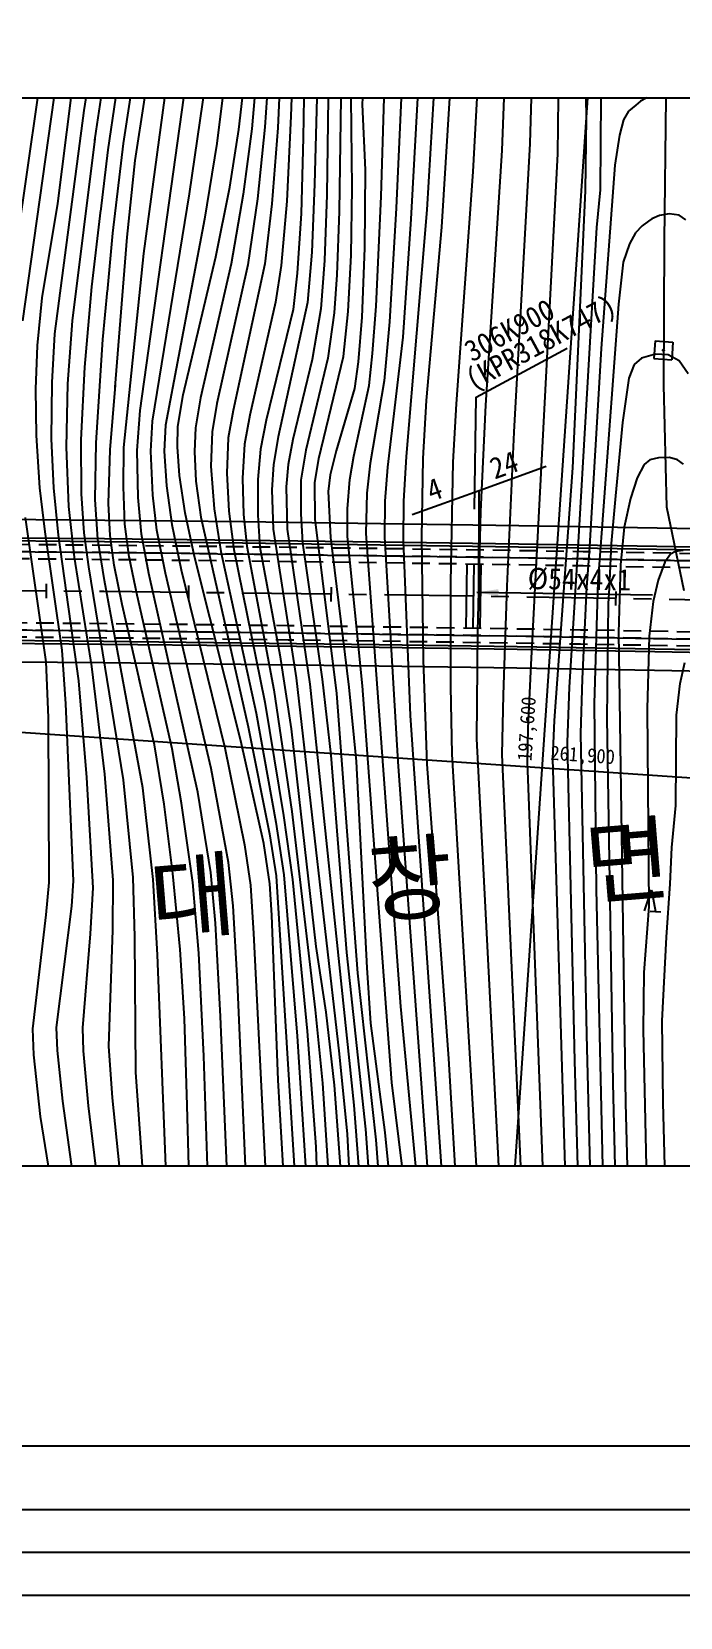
# Model space of a CAD drawing. Header units: millimetres. Extents: x 9574 to 10370, y 1103 to 1809.
# Drawn here: x 10098.2 to 10189.3, y 1337.8 to 1560.4 of the extents above; entities that cross this region are included whole.
import ezdxf
from ezdxf.enums import TextEntityAlignment as Align
from ezdxf.xclip import XClip

# ---------------------------------------------------------------- set-up
doc = ezdxf.new("R2010")
doc.units = ezdxf.units.MM
doc.header["$LTSCALE"] = 10
doc.header["$MEASUREMENT"] = 0
doc.header["$XCLIPFRAME"] = 2
doc.linetypes.add('CENTER', pattern=[2, 1.25, -0.25, 0.25, -0.25])
doc.linetypes.add('HIDDEN', pattern=[0.375, 0.25, -0.125])
for name, color, linetype in [('TT-TABL-LIN1', 4, 'Continuous'), ('TT-TABL-LIN2', 1, 'Continuous'), ('TZ-BASE', 253, 'Continuous'), ('TZ-CABL', 4, 'Continuous')]:
    doc.layers.add(name, color=color, linetype=linetype)
doc.layers.add('TX-PAPR', color=2, linetype='Continuous', plot=False)
doc.styles.add('HANA', font='GulimChe.ttf')
doc.styles.get("Standard").update_dxf_attribs({"font": 'GulimChe.ttf'})
doc.linetypes.add('ZIGZAG', pattern='A,0.0001,-0.2,[131,ltypeshp.shx,S=0.2,R=0,X=-0.2,Y=0],-0.4,[131,ltypeshp.shx,S=0.2,R=180,X=0.2,Y=0],-0.2', length=0.8001)
doc.dimstyles.get("Standard").update_dxf_attribs({"dimtxt": 0.18, "dimasz": 0.18, "dimexe": 0.18, "dimexo": 0.0625, "dimgap": 0.09, "dimtad": 0, "dimtih": 1, "dimtoh": 1, "dimdec": 4, "dimzin": 0, "dimdsep": 46, "dimtxsty": 'Standard', "dimcen": 0.09, "dimadec": 0, "dimazin": 0, "dimtfac": 1, "dimtdec": 4, "dimtofl": 0, "dimtmove": 0, "dimatfit": 3, "dimfxl": 0, "dimtolj": 1, "dimtzin": 0, "dimarcsym": 0})

# ---------------------------------------------------------------- blocks, each defined once
blk = doc.blocks.new('JD-DHGFJ67SF3CG')
at = {"layer": 'TZ-BASE'}
for p, q in [((498.27, -185.16), (524.24, 195.65)), ((475.91, 126.41, 319), (474.31, 72.4, 319)), ((478.92, 115.53, 321), (477.62, 62.86, 321)), ((476.61, 112.32, 320), (476.04, 69.37, 320)), ((77.04, 110.67), (702.24, 68.03)), ((446.93, 70.3, 307), (452.07, 104.59, 307)), ((448.63, 67.69, 308), (454.07, 104.3, 308)), ((450.8, 68.57, 309), (455.84, 102.4, 309)), ((452.44, 66.17, 310), (457.42, 99.04, 310)), ((490.91, 99.55, 327), (489.07, 59.47, 327)), ((493.44, 99.67, 328), (491.16, 57.96, 328)), ((495.57, 95.83, 329), (493.4, 59.25, 329)), ((453.64, 53.11, 311), (459.14, 93.85, 311)), ((461.94, 74.37, 313), (463.87, 91.42, 313)), ((497.68, 92.51, 330), (495.43, 56.8, 330)), ((501.37, 93.12, 331), (499.87, 64.61, 331)), ((503.96, 67.6, 332), (504.97, 93.34, 332)), ((507.9, 68.58, 333), (508.56, 93.45, 333)), ((511.77, 67.12, 334), (512.13, 93.18, 334)), ((515.65, 92.49, 335), (515.75, 72.16, 335)), ((486.96, 61.11, 326), (487.78, 87.72, 326)), ((473.17, 86.58, 318), (472.46, 70.77, 318)), ((471.5, 84.22, 317), (470.66, 70.87, 317)), ((439.53, 80.63, 303), (434.36, 44.66, 303)), ((441.57, 60.16, 305), (444.07, 80.19, 305)), ((465.37, 80.59, 314), (463.9, 68.57, 314)), ((467.01, 70.52, 315), (468.14, 80.85, 315)), ((469.67, 80.62, 316), (468.83, 70.63, 316)), ((481.41, 82.37, 323), (481.09, 59.01, 323)), ((482.76, 74.96, 324), (483.14, 82.32, 324)), ((436.65, 43.65, 304), (441.76, 79.98, 304)), ((445.27, 73.22, 306), (446.05, 78.34, 306)), ((479.58, 79.66, 322), (479.36, 61.34, 322)), ((484.54, 78.24, 325), (484.33, 74.04, 325)), ((517.83, 79.68, 336), (517.74, 62.05, 336)), ((453.14, 31.06, 312), (459.54, 76.94, 312)), ((526.75, 54.94, 350), (527.02, 77.81, 350)), ((460.06, 61.48, 313), (461.94, 74.37, 313)), ((482.92, 62.35, 324), (482.76, 74.96, 324)), ((484.33, 74.04, 325), (484.71, 64.88, 325)), ((522.72, 73.97, 337), (521.72, 73.11, 337)), ((523.4, 74.53, 337), (522.72, 73.97, 337)), ((524.68, 75.22, 337), (523.4, 74.53, 337)), ((441.17, 41.83, 306), (445.27, 73.22, 306)), ((474.31, 72.4, 319), (473.72, 60.45, 319)), ((515.75, 72.16, 335), (515.64, 61.94, 335)), ((521.02, 71.91, 337), (520.43, 69.74, 337)), ((521.72, 73.11, 337), (521.02, 71.91, 337)), ((443.61, 43.69, 307), (446.8, 69.21, 307)), ((446.78, 69.03, 307), (446.93, 70.3, 307)), ((465.74, 62.45, 315), (467.01, 70.52, 315)), ((468.83, 70.63, 316), (467.61, 61.47, 316)), ((470.66, 70.87, 317), (469.6, 60.8, 317)), ((472.46, 70.77, 318), (471.61, 60.08, 318)), ((476.04, 69.37, 320), (475.73, 58.73, 320)), ((520.43, 69.74, 337), (519.79, 65.53, 337)), ((447.6, 59, 308), (448.63, 67.69, 308)), ((449.31, 55.99, 309), (450.8, 68.57, 309)), ((463.9, 68.57, 314), (462.15, 57.96, 314)), ((501.68, 31.81, 332), (503.96, 67.6, 332)), ((505.65, 28.02, 333), (507.9, 68.58, 333)), ((508.05, -4.57, 334), (511.77, 67.12, 334)), ((451.32, 55.4, 310), (452.44, 66.17, 310)), ((484.71, 64.88, 325), (484.64, 53.89, 325)), ((499.87, 64.61, 331), (497.51, 32.01, 331)), ((519.79, 65.53, 337), (517.85, 39.79, 337)), ((463.75, 52.64, 315), (465.74, 62.45, 315)), ((477.62, 62.86, 321), (477.23, 53.32, 321)), ((482.75, 52.88, 324), (482.92, 62.35, 324)), ((439.37, 46.88, 305), (441.57, 60.16, 305)), ((454.86, 29.59, 313), (460.06, 61.48, 313)), ((467.61, 61.47, 316), (465.92, 51.66, 316)), ((469.6, 60.8, 317), (468.26, 51.53, 317)), ((473.72, 60.45, 319), (472.94, 51.45, 319)), ((479.36, 61.34, 322), (479.01, 52.13, 322)), ((486.26, 45.74, 326), (486.96, 61.11, 326)), ((515.64, 61.94, 335), (513.83, 23.04, 335)), ((517.74, 62.05, 336), (517.24, 56.76, 336)), ((446.35, 48.44, 308), (447.62, 59.19, 308)), ((462.15, 57.96, 314), (456.68, 29.03, 314)), ((471.61, 60.08, 318), (470.63, 51.69, 318)), ((475.73, 58.73, 320), (475.19, 50.36, 320)), ((481.09, 59.01, 323), (480.75, 50.11, 323)), ((489.07, 59.47, 327), (488.16, 43.52, 327)), ((491.16, 57.96, 328), (490.01, 41.38, 328)), ((493.4, 59.25, 329), (490.47, 24.61, 329)), ((524.98, 57.99, 338), (524.51, 57.65, 338)), ((526.07, 58.46, 338), (524.98, 57.99, 338)), ((527.41, 58.68, 338), (526.07, 58.46, 338)), ((528.81, 58.5, 338), (527.41, 58.68, 338)), ((529.75, 57.87, 338), (528.81, 58.5, 338)), ((448.53, 47.72, 309), (449.31, 55.99, 309)), ((495.43, 56.8, 330), (493.28, 32.47, 330)), ((517.24, 56.76, 336), (514.51, 10.16, 336)), ((522.68, 56.03, 338), (521.87, 54.49, 338)), ((523.64, 57.03, 338), (522.68, 56.03, 338)), ((524.51, 57.65, 338), (523.64, 57.03, 338)), ((449.63, 34.36, 310), (451.32, 55.4, 310)), ((484.64, 53.89, 325), (484.26, 44.19, 325)), ((521.87, 54.49, 338), (520.98, 51.89, 338)), ((526.65, 34.63, 350), (526.75, 54.94, 350)), ((450.85, 25.9, 311), (453.64, 53.11, 311)), ((459.16, 33.26, 315), (463.75, 52.64, 315)), ((465.92, 51.66, 316), (461.61, 32.87, 316)), ((468.26, 51.53, 317), (463.91, 32.07, 317)), ((470.63, 51.69, 318), (466.18, 31.1, 318)), ((472.94, 51.45, 319), (472.14, 46.29, 319)), ((477.23, 53.32, 321), (476.64, 46.23, 321)), ((479.01, 52.13, 322), (478.49, 45.35, 322)), ((482.35, 45, 324), (482.75, 52.88, 324)), ((520.98, 51.89, 338), (520.32, 46, 338)), ((475.19, 50.36, 320), (474.6, 45.28, 320)), ((480.75, 50.11, 323), (480.38, 44.79, 323)), ((438.71, 40.2, 305), (439.37, 46.88, 305)), ((445.35, 37.18, 308), (446.35, 48.44, 308)), ((447.9, 41.03, 309), (448.55, 47.96, 309)), ((472.14, 46.29, 319), (468.51, 30.44, 319)), ((474.6, 45.28, 320), (470.81, 29.73, 320)), ((476.64, 46.23, 321), (472.5, 27.38, 321)), ((478.49, 45.35, 322), (477.3, 38.25, 322)), ((480.38, 44.79, 323), (479.5, 38.42, 323)), ((481.67, 38.64, 324), (482.35, 45, 324)), ((485.77, 39.08, 326), (486.26, 45.74, 326)), ((520.32, 46, 338), (517.5, 8.18, 338)), ((442.98, 34.81, 307), (443.61, 43.69, 307)), ((484.26, 44.19, 325), (483.75, 37.9, 325)), ((488.16, 43.52, 327), (487.41, 35.24, 327)), ((438.48, 34.06, 305), (438.71, 40.2, 305)), ((440.77, 34.99, 306), (441.17, 41.83, 306)), ((446.93, 26.55, 309), (447.9, 41.03, 309)), ((490.01, 41.38, 328), (487.85, 23.13, 328)), ((525.46, 40.86, 339.33), (525.29, 38.37, 339.33)), ((525.46, 40.86, 339.33), (525.29, 38.37, 339.33)), ((525.46, 40.86, 339.33), (527.95, 40.69, 339.33)), ((525.46, 40.86, 339.33), (527.95, 40.69, 339.33)), ((527.95, 40.69, 339.33), (527.78, 38.2, 339.33)), ((527.95, 40.69, 339.33), (527.78, 38.2, 339.33)), ((477.3, 38.25, 322), (474.57, 26.99, 322)), ((479.5, 38.42, 323), (476.38, 25.5, 323)), ((478.24, 24.32, 324), (481.67, 38.64, 324)), ((483.75, 37.9, 325), (483.24, 34.17, 325)), ((485.28, 34.59, 326), (485.77, 39.08, 326)), ((517.85, 39.79, 337), (516.18, 11.2, 337)), ((523.52, 38.43, 339), (522.49, 37.53, 339)), ((525.51, 39, 339), (523.52, 38.43, 339)), ((525.29, 38.37, 339.33), (527.78, 38.2, 339.33)), ((525.29, 38.37, 339.33), (527.78, 38.2, 339.33)), ((527.27, 38.88, 339), (525.51, 39, 339)), ((528.81, 38.07, 339), (527.27, 38.88, 339)), ((530.11, 36.21, 339), (528.81, 38.07, 339)), ((444.86, 26.96, 308), (445.35, 37.18, 308)), ((521.74, 35.63, 339), (520.87, 29.4, 339)), ((522.49, 37.53, 339), (521.74, 35.63, 339)), ((438.56, 27.55, 305), (438.48, 34.06, 305)), ((440.7, 27.1, 306), (440.77, 34.99, 306)), ((442.79, 25.95, 307), (442.98, 34.81, 307)), ((448.92, 25.57, 310), (449.65, 34.63, 310)), ((483.24, 34.17, 325), (480.66, 25.42, 325)), ((483.16, 24.66, 326), (485.28, 34.59, 326)), ((487.41, 35.24, 327), (485.44, 23.67, 327)), ((527.1, 17.51, 350), (526.65, 34.63, 350)), ((458.44, 28.84, 315), (459.16, 33.26, 315)), ((461.61, 32.87, 316), (460.89, 28.66, 316)), ((463.91, 32.07, 317), (463.22, 28.09, 317)), ((493.28, 32.47, 330), (492.81, 24.32, 330)), ((497.51, 32.01, 331), (497.02, 23.83, 331)), ((500.96, 16.89, 332), (501.68, 31.81, 332)), ((452.73, 25.44, 312), (453.14, 31.06, 312)), ((454.63, 25.38, 313), (454.86, 29.59, 313)), ((456.68, 29.03, 314), (456.52, 25.39, 314)), ((466.18, 31.1, 318), (465.5, 27.22, 318)), ((468.51, 30.44, 319), (467.77, 26.35, 319)), ((470.81, 29.73, 320), (470.01, 25.64, 320)), ((520.87, 29.4, 339), (519.9, 19.1, 339)), ((439.03, 20.2, 305), (438.56, 27.55, 305)), ((441.01, 20.2, 306), (440.7, 27.1, 306)), ((444.91, 19.37, 308), (444.86, 26.96, 308)), ((458.38, 26, 315), (458.44, 28.84, 315)), ((460.89, 28.66, 316), (460.74, 25.3, 316)), ((463.22, 28.09, 317), (463.07, 23.26, 317)), ((465.5, 27.22, 318), (465.3, 22.3, 318)), ((472.5, 27.38, 321), (471.87, 23.49, 321)), ((474.57, 26.99, 322), (473.91, 23.49, 322)), ((504.65, 6.4, 333), (505.65, 28.02, 333)), ((443.12, 17.61, 307), (442.79, 25.95, 307)), ((446.83, 18.58, 309), (446.93, 26.55, 309)), ((448.68, 18.03, 310), (448.92, 25.57, 310)), ((450.77, 20.38, 311), (450.85, 25.9, 311)), ((452.84, 18.87, 312), (452.73, 25.44, 312)), ((454.9, 19.18, 313), (454.63, 25.38, 313)), ((456.52, 25.39, 314), (456.84, 20.52, 314)), ((458.66, 21.95, 315), (458.38, 26, 315)), ((460.74, 25.3, 316), (460.97, 21.16, 316)), ((467.77, 26.35, 319), (467.5, 21.6, 319)), ((470.01, 25.64, 320), (469.66, 21.37, 320)), ((476.38, 25.5, 323), (475.69, 21.32, 323)), ((480.66, 25.42, 325), (479.82, 22.05, 325)), ((482.57, 21.41, 326), (483.16, 24.66, 326)), ((490.47, 24.61, 329), (490.11, 18.33, 329)), ((463.07, 23.26, 317), (463.51, 17.28, 317)), ((465.3, 22.3, 318), (465.6, 16.93, 318)), ((471.87, 23.49, 321), (471.63, 19.95, 321)), ((473.91, 23.49, 322), (473.62, 20.34, 322)), ((477.66, 20.94, 324), (478.24, 24.32, 324)), ((485.44, 23.67, 327), (484.96, 19.47, 327)), ((487.85, 23.13, 328), (487.51, 18.36, 328)), ((492.81, 24.32, 330), (492.62, 13.26, 330)), ((497.02, 23.83, 331), (496.7, 6.93, 331)), ((510.17, 23.2), (500.76, 19.82)), ((513.83, 23.04, 335), (511.28, -12.43, 335)), ((523.92, 23.51, 340), (522.93, 21.63, 340)), ((524.72, 24.16, 340), (523.92, 23.51, 340)), ((525.94, 24.44, 340), (524.72, 24.16, 340)), ((527.48, 24.48, 340), (525.94, 24.44, 340)), ((528.58, 24.17, 340), (527.48, 24.48, 340)), ((529.42, 23.54, 340), (528.58, 24.17, 340)), ((439.78, 14.03, 305), (439.03, 20.2, 305)), ((441.68, 13.56, 306), (441.01, 20.2, 306)), ((450.77, 20.38, 311), (450.78, 20.96, 311)), ((450.99, 15.12, 311), (450.77, 20.38, 311)), ((450.99, 15.12, 311), (450.77, 20.38, 311)), ((456.84, 20.52, 314), (457.56, 15.07, 314)), ((459.45, 16.69, 315), (458.66, 21.95, 315)), ((460.97, 21.16, 316), (461.63, 16.08, 316)), ((467.5, 21.6, 319), (467.66, 16.48, 319)), ((469.66, 21.37, 320), (469.65, 16.38, 320)), ((473.62, 20.34, 322), (473.79, 14.41, 322)), ((475.69, 21.32, 323), (475.69, 16.59, 323)), ((477.73, 15.83, 324), (477.66, 20.94, 324)), ((479.82, 22.05, 325), (479.52, 19.73, 325)), ((482.27, 17.28, 326), (482.57, 21.41, 326)), ((522.93, 21.63, 340), (521.98, 18.71, 340)), ((445.28, 13.9, 308), (444.91, 19.37, 308)), ((447.19, 13, 309), (446.83, 18.58, 309)), ((448.9, 13.54, 310), (448.68, 18.03, 310)), ((453.34, 13.72, 312), (452.84, 18.87, 312)), ((455.48, 14.26, 313), (454.9, 19.18, 313)), ((471.63, 19.95, 321), (471.79, 14.4, 321)), ((479.52, 19.73, 325), (479.87, 13.25, 325)), ((484.96, 19.47, 327), (484.84, 13.81, 327)), ((487.51, 18.36, 328), (487.45, 13.28, 328)), ((490.11, 18.33, 329), (490.05, 12.87, 329)), ((500.76, 19.82), (491.35, 16.44)), ((500.7, 4.83), (500.76, 19.82)), ((519.9, 19.1, 339), (519.27, 12.41, 339)), ((521.98, 18.71, 340), (521.11, 14.7, 340)), ((439.92, -4.22, 304), (437.02, 16.06, 304)), ((443.92, 10.48, 307), (443.12, 17.61, 307)), ((460.78, 10.6, 315), (459.45, 16.69, 315)), ((461.63, 16.08, 316), (468.31, -13.32, 316)), ((463.51, 17.28, 317), (464.44, 11.29, 317)), ((465.6, 16.93, 318), (466.28, 11.54, 318)), ((467.66, 16.48, 319), (468.09, 12.03, 319)), ((469.65, 16.38, 320), (469.94, 11.87, 320)), ((475.69, 16.59, 323), (475.95, 12.49, 323)), ((480.73, -8.67, 324), (477.73, 15.83, 324)), ((482.25, 13.38, 326), (482.27, 17.28, 326)), ((500.54, 0.12, 332), (500.96, 16.89, 332)), ((529.52, 5.74, 350), (527.1, 17.51, 350)), ((442.2, -2.59, 305), (439.78, 14.03, 305)), ((444.51, -6.86, 306), (441.68, 13.56, 306)), ((445.94, 9.12, 308), (445.28, 13.9, 308)), ((449.49, 9.36, 310), (448.9, 13.54, 310)), ((451.6, 10.52, 311), (450.99, 15.12, 311)), ((451.6, 10.52, 311), (450.99, 15.12, 311)), ((454.36, 8.19, 312), (453.34, 13.72, 312)), ((456.68, 8.25, 313), (455.48, 14.26, 313)), ((457.56, 15.07, 314), (458.91, 8.73, 314)), ((471.79, 14.4, 321), (475.04, -6.46, 321)), ((473.79, 14.41, 322), (476.97, -7.34, 322)), ((484.37, -7.57, 326), (482.25, 13.38, 326)), ((484.84, 13.81, 327), (489.71, -52.58, 327)), ((521.11, 14.7, 340), (520.57, 9.41, 340)), ((448.1, 7.19, 309), (447.19, 13, 309)), ((464.44, 11.29, 317), (469.42, -11.4, 317)), ((466.28, 11.54, 318), (470.66, -9.88, 318)), ((468.09, 12.03, 319), (471.91, -8.16, 319)), ((469.94, 11.87, 320), (472.73, -3.22, 320)), ((475.95, 12.49, 323), (478.68, -6.66, 323)), ((479.87, 13.25, 325), (482.43, -7.76, 325)), ((487.45, 13.28, 328), (489.32, -18.26, 328)), ((490.05, 12.87, 329), (491.04, -11.74, 329)), ((492.62, 13.26, 330), (492.86, -3.92, 330)), ((516.18, 11.2, 337), (515.79, 6.26, 337)), ((519.27, 12.41, 339), (518.98, 6.13, 339)), ((528.33, 11.28, 341), (527.6, 10.93, 341)), ((529.4, 11.43, 341), (528.33, 11.28, 341)), ((79.75, 10.25), (698.74, -31.97)), ((446.34, -4.87, 307), (443.92, 10.48, 307)), ((450.78, -20.79, 308), (445.94, 9.12, 308)), ((450.59, 3.84, 310), (449.49, 9.36, 310)), ((451.67, 10.19, 311), (451.6, 10.52, 311)), ((452.7, 5.15, 311), (451.6, 10.52, 311)), ((467.29, -15.29, 315), (460.78, 10.6, 315)), ((514.51, 10.16, 336), (513.39, -7.75, 336)), ((520.57, 9.41, 340), (520.32, -0.16, 340)), ((526.79, 9.79, 341), (525.86, 7.27, 341)), ((527.6, 10.93, 341), (526.79, 9.79, 341)), ((439.94, 6.72), (439.92, 4.72)), ((453.5, -21.92, 309), (448.1, 7.19, 309)), ((461.23, -22.53, 312), (454.36, 8.19, 312)), ((463.12, -19.18, 313), (456.68, 8.25, 313)), ((458.91, 8.73, 314), (465.01, -16.28, 314)), ((496.7, 6.93, 331), (496.72, -7.67, 331)), ((517.41, 7.09, 338), (516.87, -10.05, 338)), ((517.5, 8.18, 338), (517.41, 7.09, 338)), ((525.86, 7.27, 341), (525.17, 4.25, 341)), ((457.64, -16.42, 311), (452.7, 5.15, 311)), ((459.94, 6.52), (459.92, 4.52)), ((479.94, 6.28), (479.91, 4.28)), ((499.94, 6), (499.91, 4)), ((504.14, -8.84, 333), (504.65, 6.4, 333)), ((515.79, 6.26, 337), (515.2, -6.58, 337)), ((518.98, 6.13, 339), (518.86, 4, 339)), ((519.94, 5.68), (519.9, 3.68)), ((453.09, -6.99, 310), (450.59, 3.84, 310)), ((518.86, 4, 339), (518.67, -12.11, 339)), ((525.17, 4.25, 341), (524.61, -0.61, 341)), ((500.43, -15.01, 332), (500.54, 0.12, 332)), ((520.32, -0.16, 340), (521.3, -66.17, 340)), ((524.61, -0.61, 341), (524.33, -10.83, 341)), ((440.25, -12.02, 304), (439.92, -4.22, 304)), ((442.67, -10.12, 305), (442.2, -2.59, 305)), ((472.73, -3.22, 320), (474.33, -13.63, 320)), ((492.86, -3.92, 330), (493.37, -18.6, 330)), ((528.95, -7.27, 342), (529.64, -4.29, 342)), ((448.15, -19.99, 307), (446.34, -4.87, 307)), ((455.13, -15.88, 310), (453, -6.64, 310)), ((475.04, -6.46, 321), (481.1, -59.26, 321)), ((478.68, -6.66, 323), (479.89, -17.3, 323)), ((507.64, -13.53, 334), (508.05, -4.57, 334)), ((515.2, -6.58, 337), (514.97, -14.26, 337)), ((445.66, -20.43, 306), (444.51, -6.86, 306)), ((471.91, -8.16, 319), (474.42, -25.23, 319)), ((476.97, -7.34, 322), (483.13, -66.47, 322)), ((483.71, -47.93, 324), (480.73, -8.67, 324)), ((482.43, -7.76, 325), (483.46, -18.19, 325)), ((487.66, -52.74, 326), (484.37, -7.57, 326)), ((496.72, -7.67, 331), (496.88, -17.16, 331)), ((503.99, -17.23, 333), (504.14, -8.84, 333)), ((513.39, -7.75, 336), (513.1, -15.5, 336)), ((528.46, -11.68, 342), (528.95, -7.27, 342)), ((443.77, -34.98, 305), (442.67, -10.12, 305)), ((470.66, -9.88, 318), (473.27, -25.78, 318)), ((516.87, -10.05, 338), (517.16, -36.16, 338)), ((524.33, -10.83, 341), (524.55, -38.56, 341)), ((440.33, -35.2, 304), (440.25, -12.02, 304)), ((468.31, -13.32, 316), (471.29, -28.35, 316)), ((469.42, -11.4, 317), (472.2, -26.71, 317)), ((491.04, -11.74, 329), (496.81, -95.78, 329)), ((511.28, -12.43, 335), (511.03, -17.82, 335)), ((518.67, -12.11, 339), (519.52, -63.38, 339)), ((528.35, -24.36, 342), (528.46, -11.68, 342)), ((470.48, -29.72, 315), (467.29, -15.29, 315)), ((474.33, -13.63, 320), (477.8, -44.19, 320)), ((503.99, -84.96, 332), (500.43, -15.01, 332)), ((507.53, -18.26, 334), (507.64, -13.53, 334)), ((513.1, -15.5, 336), (514.11, -60.23, 336)), ((514.97, -14.26, 337), (515.8, -56.56, 337)), ((456.49, -24.21, 310), (455.13, -15.88, 310)), ((458.95, -24.03, 311), (457.64, -16.42, 311)), ((465.01, -16.28, 314), (467.79, -29.88, 314)), ((479.89, -17.3, 323), (482.12, -45.03, 323)), ((496.88, -17.16, 331), (501.34, -91.72, 331)), ((506.95, -83.46, 333), (503.99, -17.23, 333)), ((449.34, -34.86, 307), (448.15, -19.99, 307)), ((465.53, -32.37, 313), (463.12, -19.18, 313)), ((483.46, -18.19, 325), (484.97, -47.17, 325)), ((489.32, -18.26, 328), (496.42, -115.93, 328)), ((493.37, -18.6, 330), (496.42, -59.9, 330)), ((509.98, -83.29, 334), (507.53, -18.26, 334)), ((511.03, -17.82, 335), (513.01, -82.96, 335)), ((446.52, -35.93, 306), (445.66, -20.43, 306)), ((452.13, -34.49, 308), (450.78, -20.79, 308)), ((454.97, -34.79, 309), (453.5, -21.92, 309)), ((457.73, -33.95, 310), (456.49, -24.21, 310)), ((460.52, -35.21, 311), (458.95, -24.03, 311)), ((463.04, -33.77, 312), (461.23, -22.53, 312)), ((527.78, -30.28, 342), (528.35, -24.36, 342)), ((472.2, -26.71, 317), (473.33, -34.12, 317)), ((473.27, -25.78, 318), (474.52, -34.78, 318)), ((474.42, -25.23, 319), (477.7, -53.05, 319)), ((471.29, -28.35, 316), (472.23, -34.25, 316)), ((467.79, -29.88, 314), (468.61, -35.57, 314)), ((471.34, -35.4, 315), (470.48, -29.72, 315)), ((527.57, -35.4, 342), (527.78, -30.28, 342)), ((466.18, -38.49, 313), (465.53, -32.37, 313)), ((439.93, -39.74, 304), (440.33, -35.2, 304)), ((443.55, -38.51, 305), (443.77, -34.98, 305)), ((449.29, -41.89, 307), (449.34, -34.86, 307)), ((452.37, -42.8, 308), (452.13, -34.49, 308)), ((455.58, -45.34, 309), (454.97, -34.79, 309)), ((458.73, -44.62, 310), (457.73, -33.95, 310)), ((461.36, -45.12, 311), (460.52, -35.21, 311)), ((463.7, -40.9, 312), (463.04, -33.77, 312)), ((468.61, -35.57, 314), (469.07, -42.37, 314)), ((471.61, -39.76, 315), (471.34, -35.4, 315)), ((472.23, -34.25, 316), (474.79, -75.23, 316)), ((473.33, -34.12, 317), (475.17, -56.78, 317)), ((474.52, -34.78, 318), (476.57, -56.06, 318)), ((527.07, -42.86, 342), (527.57, -35.4, 342)), ((446.18, -42.42, 306), (446.52, -35.93, 306)), ((517.16, -36.16, 338), (518.1, -77.63, 338)), ((523.98, -39.16, 342.77), (524.94, -36.21, 342.77)), ((524.94, -36.21, 342.77), (525.48, -39.26, 342.77)), ((438.04, -55.76, 304), (439.93, -39.74, 304)), ((441.4, -55.56, 305), (443.55, -38.51, 305)), ((466.78, -49.15, 313), (466.18, -38.49, 313)), ((472.49, -62.96, 315), (471.61, -39.76, 315)), ((524.55, -38.56, 341), (523.86, -47.82, 341)), ((524.73, -39.21, 342.77), (526.23, -39.31, 342.77)), ((448.72, -58.19, 307), (449.29, -41.89, 307)), ((464.42, -53.99, 312), (463.7, -40.9, 312)), ((445.08, -55.61, 306), (446.18, -42.42, 306)), ((452.51, -61.83, 308), (452.37, -42.8, 308)), ((469.07, -42.37, 314), (473.53, -133.68, 314)), ((477.8, -44.19, 320), (479.22, -53.4, 320)), ((526.46, -54.6, 342), (527.07, -42.86, 342)), ((456.82, -77.34, 309), (455.58, -45.34, 309)), ((459.34, -54.29, 310), (458.73, -44.62, 310)), ((462.08, -59.59, 311), (461.36, -45.12, 311)), ((482.12, -45.03, 323), (484.77, -69.83, 323)), ((486.26, -71.34, 324), (483.71, -47.93, 324)), ((484.97, -47.17, 325), (485.5, -54.95, 325)), ((523.86, -47.82, 341), (523.75, -55.9, 341)), ((469.07, -99.98, 313), (466.78, -49.15, 313)), ((477.7, -53.05, 319), (478.74, -63.35, 319)), ((479.22, -53.4, 320), (480.36, -63.66, 320)), ((488.48, -63.27, 326), (487.66, -52.74, 326)), ((489.71, -52.58, 327), (492.05, -77.87, 327)), ((441.54, -58.76, 305), (441.4, -55.56, 305)), ((445.18, -58.82, 306), (445.08, -55.61, 306)), ((459.75, -66.48, 310), (459.34, -54.29, 310)), ((466.35, -99.79, 312), (464.42, -53.99, 312)), ((485.5, -54.95, 325), (487.51, -70.27, 325)), ((526.56, -66.07, 342), (526.46, -54.6, 342)), ((438.18, -59.38, 304), (438.04, -55.76, 304)), ((475.17, -56.78, 317), (476.53, -78.07, 317)), ((476.57, -56.06, 318), (477.79, -72.29, 318)), ((515.8, -56.56, 337), (516.51, -82.9, 337)), ((523.75, -55.9, 341), (524.28, -78.8, 341)), ((439.14, -68.05, 304), (438.18, -59.38, 304)), ((442.27, -65.91, 305), (441.54, -58.76, 305)), ((445.87, -66.55, 306), (445.18, -58.82, 306)), ((449.25, -65.43, 307), (448.72, -58.19, 307)), ((463.31, -96.15, 311), (462.08, -59.59, 311)), ((481.1, -59.26, 321), (482.19, -70.53, 321)), ((496.42, -59.9, 330), (498.73, -97.94, 330)), ((453.55, -76.42, 308), (452.51, -61.83, 308)), ((514.11, -60.23, 336), (514.83, -85.67, 336)), ((474.11, -90.68, 315), (472.49, -62.96, 315)), ((478.74, -63.35, 319), (479.68, -77.9, 319)), ((480.36, -63.66, 320), (481.27, -75.9, 320)), ((490.07, -76.38, 326), (488.48, -63.27, 326)), ((519.52, -63.38, 339), (519.94, -80.85, 339)), ((443.48, -74.74, 305), (442.27, -65.91, 305)), ((447.13, -76.61, 306), (445.87, -66.55, 306)), ((450.44, -77.32, 307), (449.25, -65.43, 307)), ((460.45, -96.29, 310), (459.75, -66.48, 310)), ((483.13, -66.47, 322), (484.15, -79.25, 322)), ((521.3, -66.17, 340), (521.68, -81.02, 340)), ((527.24, -88.63, 342), (526.56, -66.07, 342)), ((440.37, -75.55, 304), (439.14, -68.05, 304)), ((482.19, -70.53, 321), (485.64, -135.44, 321)), ((484.77, -69.83, 323), (486.57, -93.49, 323)), ((487.51, -70.27, 325), (489.78, -93.11, 325)), ((477.79, -72.29, 318), (480.51, -131.34, 318)), ((488.22, -94.19, 324), (486.26, -71.34, 324)), ((444.62, -80.23, 305), (443.48, -74.74, 305))]:
    blk.add_line(p, q, dxfattribs=at)
at = {"layer": 'TZ-BASE', "linetype": 'CENTER', "flags": 128}
blk.add_lwpolyline([(699.86, 0, 0.015501), (79.96, 2.48), (0, 0)], format="xyb", dxfattribs=at)
at = {"layer": 'TZ-BASE'}
blk.add_circle((526.62, 39.53, 339.33), 0.1, dxfattribs=at)
blk.add_circle((526.62, 39.53, 339.33), 0.1, dxfattribs=at)
for radius in [10010, 10010, 10007.4, 10007, 9993, 9992.6, 9990, 9990]:
    blk.add_arc((349.93, -9993.88), radius, 87.994643, 91.546982, dxfattribs=at)
at = {"layer": 'TZ-BASE', "style": 'HANA'}
for s, height, rotation, p in [('24', 3, 19.7478, (502.91, 21.38)), ('4', 3, 19.7478, (494.05, 18.28)), ('197,600', 2, 86.0983, (508.08, -18.19)), ('261,900', 2, 356.0983, (510.7, -17.95)), ('대   창   면', 9.6, 4.705, (454.86, -42.4))]:
    blk.add_text(s, height=height, rotation=rotation, dxfattribs=at).set_placement(p)
blk = doc.blocks.new('JD-경부고속하선표_190503')
at = {"layer": 'TT-TABL-LIN1'}
blk.add_lwpolyline([(2, 114), (785.58, 114), (785.58, 39), (2, 39)], close=True, dxfattribs=at)
at = {"layer": 'TT-TABL-LIN2'}
for points in [[(785.58, 105), (9.33, 105)], [(785.58, 99), (9.33, 99)], [(785.58, 93), (9.33, 93)]]:
    blk.add_lwpolyline(points, dxfattribs=at)

msp = doc.modelspace()

# ---------------------------------------------------------------- linework, layer by layer
at = {"layer": 'TX-PAPR', "flags": 128}
msp.add_lwpolyline([(10357.55, 1401.15), (9662.94, 1401.15), (9657.69, 1551.15), (10362.8, 1551.15), (10357.55, 1401.15)], dxfattribs=at)
at = {"layer": 'TZ-BASE', "flags": 128}
msp.add_lwpolyline([(10160.42, 1493.39), (10160.66, 1509.1), (10173.42, 1515.99)], dxfattribs=at)
at = {"layer": 'TZ-CABL', "linetype": 'HIDDEN'}
for points in [[(9660.11, 1482.64, -0.009293), (10031.97, 1488.75, -0.008207), (10360.4, 1482.64, -0.008207)], [(9660.14, 1481.64, -0.009293), (10031.97, 1487.75, -0.008207), (10360.37, 1481.64, -0.008207)], [(9660.18, 1480.64, -0.009293), (10031.97, 1486.75, -0.008207), (10360.33, 1480.64, -0.008207)], [(9660.47, 1471.68, -0.009274), (10031.59, 1477.75, -0.008207), (10360.02, 1471.65)], [(9660.51, 1470.68, -0.009274), (10031.59, 1476.75, -0.008207), (10359.98, 1470.65)], [(9660.54, 1469.68, -0.009274), (10031.59, 1475.75, -0.008207), (10359.95, 1469.65)]]:
    msp.add_lwpolyline(points, format="xyb", dxfattribs=at)
at = {"layer": 'TZ-CABL', "linetype": 'ZIGZAG', "ltscale": 0.5}
for points in [[(9660.14, 1481.64, -0.009293), (10031.97, 1487.75, -0.008207), (10360.37, 1481.64, -0.008207)], [(9660.51, 1470.68, -0.009274), (10031.59, 1476.75, -0.008207), (10359.98, 1470.65)]]:
    msp.add_lwpolyline(points, format="xyb", dxfattribs=at)
at = {"layer": 'TZ-CABL'}
for points in [[(10159.31, 1485.66), (10159.17, 1476.66)], [(10161.31, 1485.63), (10161.17, 1476.63)]]:
    msp.add_lwpolyline(points, dxfattribs=at)
at = {"layer": 'TZ-CABL', "linetype": 'ZIGZAG', "ltscale": 0.5}
msp.add_lwpolyline([(10160.31, 1485.65), (10160.17, 1476.65)], dxfattribs=at)

# ---------------------------------------------------------------- block references
at = {"layer": 'TT-TABL-LIN2'}
msp.add_blockref('JD-경부고속하선표_190503', (9578.11, 1247.87), dxfattribs=at)
at = {"layer": 'TZ-BASE'}
ref = msp.add_blockref('JD-DHGFJ67SF3CG', (9660.32, 1476.15), dxfattribs=at)
XClip(ref).set_block_clipping_path([(697.2310137717, -75.0000549746), (2.6260664882, -75.000000207), (-2.6260664881, 75.0000002071), (702.4831704018, 74.9999446113)])

# ---------------------------------------------------------------- texts
for s, p in [('306K900', (10160.04, 1513.97)), ('(KPR318K747)', (10160.16, 1509.96))]:
    msp.add_text(s, height=3, rotation=28.3793, dxfattribs=at).set_placement(p)
msp.add_text('Ø54x4x1', height=3, rotation=359.1924, dxfattribs=at).set_placement((10175.13, 1483.56), align=Align.MIDDLE)

# ---------------------------------------------------------------- leaders
msp.add_leader([(10160.75, 1481.7), (10185.4, 1481.33)], dimstyle='Standard', override={"dimtxt": 3, "dimasz": 3, "dimexe": 2, "dimexo": 3, "dimgap": 1, "dimtad": 0, "dimtih": 0, "dimcen": 1, "dimaunit": 1, "dimadec": 8, "dimtix": 1, "dimtofl": 1, "dimtmove": 2, "dimtvp": 2}, dxfattribs=at)

doc.saveas('drawing.dxf')
